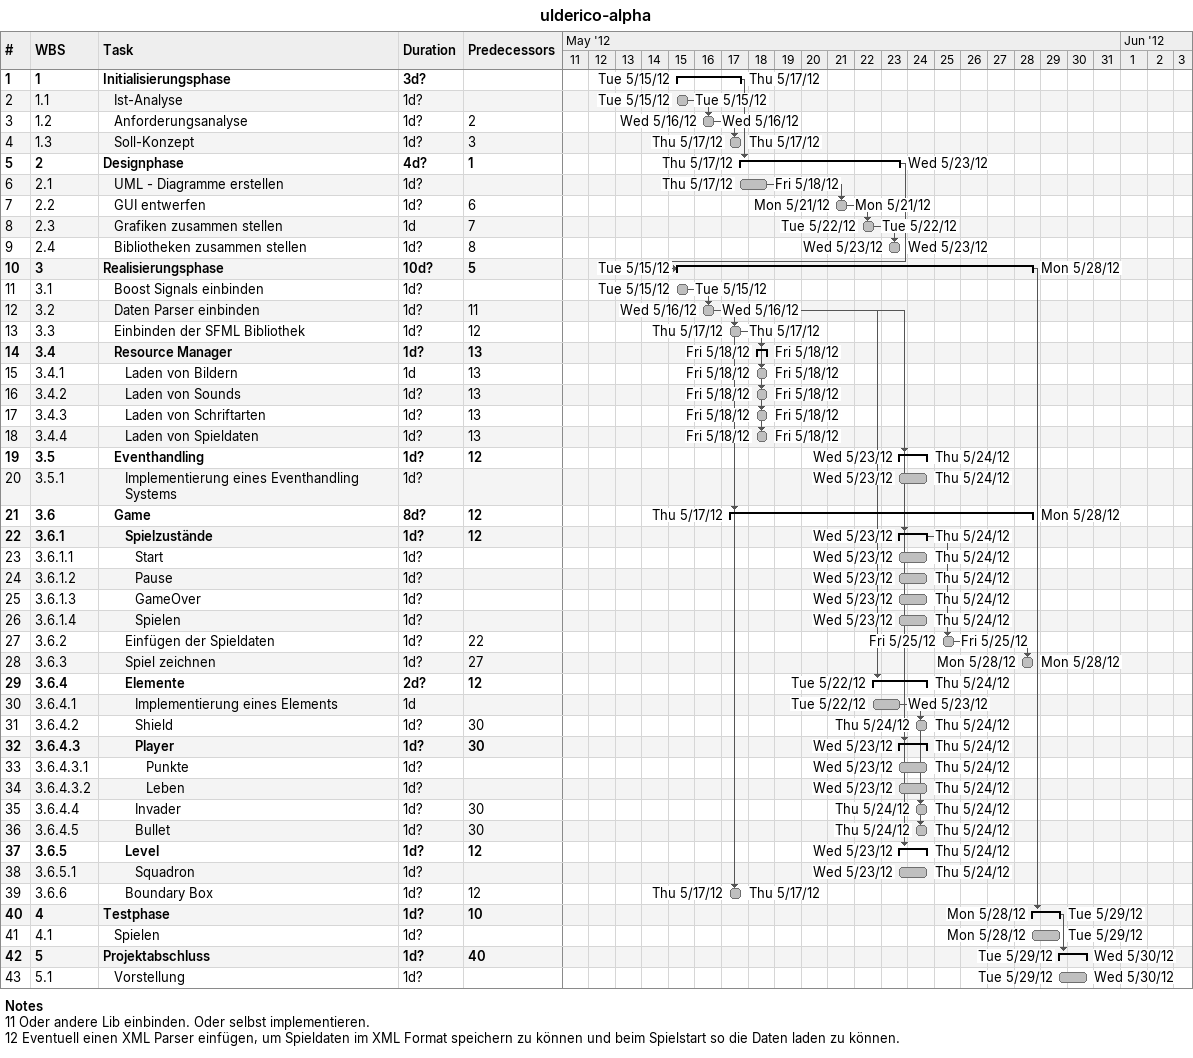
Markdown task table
ulderico-alpha

| ID | WBS | Task | Duration | Start | Finish | Predecessors |
|---|---|---|---|---|---|---|
| 1 | 1 | **Initialisierungsphase** | 3d? | 2012-05-15 | 2012-05-17 |  |
| 2 | 1.1 | Ist-Analyse | 1d? | 2012-05-15 | 2012-05-15 |  |
| 3 | 1.2 | Anforderungsanalyse | 1d? | 2012-05-16 | 2012-05-16 | 2 |
| 4 | 1.3 | Soll-Konzept | 1d? | 2012-05-17 | 2012-05-17 | 3 |
| 5 | 2 | **Designphase** | 4d? | 2012-05-17 | 2012-05-23 | 1 |
| 6 | 2.1 | UML - Diagramme erstellen | 1d? | 2012-05-17 | 2012-05-18 |  |
| 7 | 2.2 | GUI entwerfen | 1d? | 2012-05-21 | 2012-05-21 | 6 |
| 8 | 2.3 | Grafiken zusammen stellen | 1d | 2012-05-22 | 2012-05-22 | 7 |
| 9 | 2.4 | Bibliotheken zusammen stellen | 1d? | 2012-05-23 | 2012-05-23 | 8 |
| 10 | 3 | **Realisierungsphase** | 10d? | 2012-05-15 | 2012-05-28 | 5 |
| 11 | 3.1 | Boost Signals einbinden | 1d? | 2012-05-15 | 2012-05-15 |  |
| 12 | 3.2 | Daten Parser einbinden | 1d? | 2012-05-16 | 2012-05-16 | 11 |
| 13 | 3.3 | Einbinden der SFML Bibliothek | 1d? | 2012-05-17 | 2012-05-17 | 12 |
| 14 | 3.4 | **Resource Manager** | 1d? | 2012-05-18 | 2012-05-18 | 13 |
| 15 | 3.4.1 | Laden von Bildern | 1d | 2012-05-18 | 2012-05-18 | 13 |
| 16 | 3.4.2 | Laden von Sounds | 1d? | 2012-05-18 | 2012-05-18 | 13 |
| 17 | 3.4.3 | Laden von Schriftarten | 1d? | 2012-05-18 | 2012-05-18 | 13 |
| 18 | 3.4.4 | Laden von Spieldaten | 1d? | 2012-05-18 | 2012-05-18 | 13 |
| 19 | 3.5 | **Eventhandling** | 1d? | 2012-05-23 | 2012-05-24 | 12 |
| 20 | 3.5.1 | Implementierung eines Eventhandling Systems | 1d? | 2012-05-23 | 2012-05-24 |  |
| 21 | 3.6 | **Game** | 8d? | 2012-05-17 | 2012-05-28 | 12 |
| 22 | 3.6.1 | **Spielzustände** | 1d? | 2012-05-23 | 2012-05-24 | 12 |
| 23 | 3.6.1.1 | Start | 1d? | 2012-05-23 | 2012-05-24 |  |
| 24 | 3.6.1.2 | Pause | 1d? | 2012-05-23 | 2012-05-24 |  |
| 25 | 3.6.1.3 | GameOver | 1d? | 2012-05-23 | 2012-05-24 |  |
| 26 | 3.6.1.4 | Spielen | 1d? | 2012-05-23 | 2012-05-24 |  |
| 27 | 3.6.2 | Einfügen der Spieldaten | 1d? | 2012-05-25 | 2012-05-25 | 22 |
| 28 | 3.6.3 | Spiel zeichnen | 1d? | 2012-05-28 | 2012-05-28 | 27 |
| 29 | 3.6.4 | **Elemente** | 2d? | 2012-05-22 | 2012-05-24 | 12 |
| 30 | 3.6.4.1 | Implementierung eines Elements | 1d | 2012-05-22 | 2012-05-23 |  |
| 31 | 3.6.4.2 | Shield | 1d? | 2012-05-24 | 2012-05-24 | 30 |
| 32 | 3.6.4.3 | **Player** | 1d? | 2012-05-23 | 2012-05-24 | 30 |
| 33 | 3.6.4.3.1 | Punkte | 1d? | 2012-05-23 | 2012-05-24 |  |
| 34 | 3.6.4.3.2 | Leben | 1d? | 2012-05-23 | 2012-05-24 |  |
| 35 | 3.6.4.4 | Invader | 1d? | 2012-05-24 | 2012-05-24 | 30 |
| 36 | 3.6.4.5 | Bullet | 1d? | 2012-05-24 | 2012-05-24 | 30 |
| 37 | 3.6.5 | **Level** | 1d? | 2012-05-23 | 2012-05-24 | 12 |
| 38 | 3.6.5.1 | Squadron | 1d? | 2012-05-23 | 2012-05-24 |  |
| 39 | 3.6.6 | Boundary Box | 1d? | 2012-05-17 | 2012-05-17 | 12 |
| 40 | 4 | **Testphase** | 1d? | 2012-05-28 | 2012-05-29 | 10 |
| 41 | 4.1 | Spielen | 1d? | 2012-05-28 | 2012-05-29 |  |
| 42 | 5 | **Projektabschluss** | 1d? | 2012-05-29 | 2012-05-30 | 40 |
| 43 | 5.1 | Vorstellung | 1d? | 2012-05-29 | 2012-05-30 |  |

Notes
- 11: Oder andere Lib einbinden. Oder selbst implementieren.
- 12: Eventuell einen XML Parser einfügen, um Spieldaten im XML Format speichern zu können und beim Spielstart so die Daten laden zu können.
